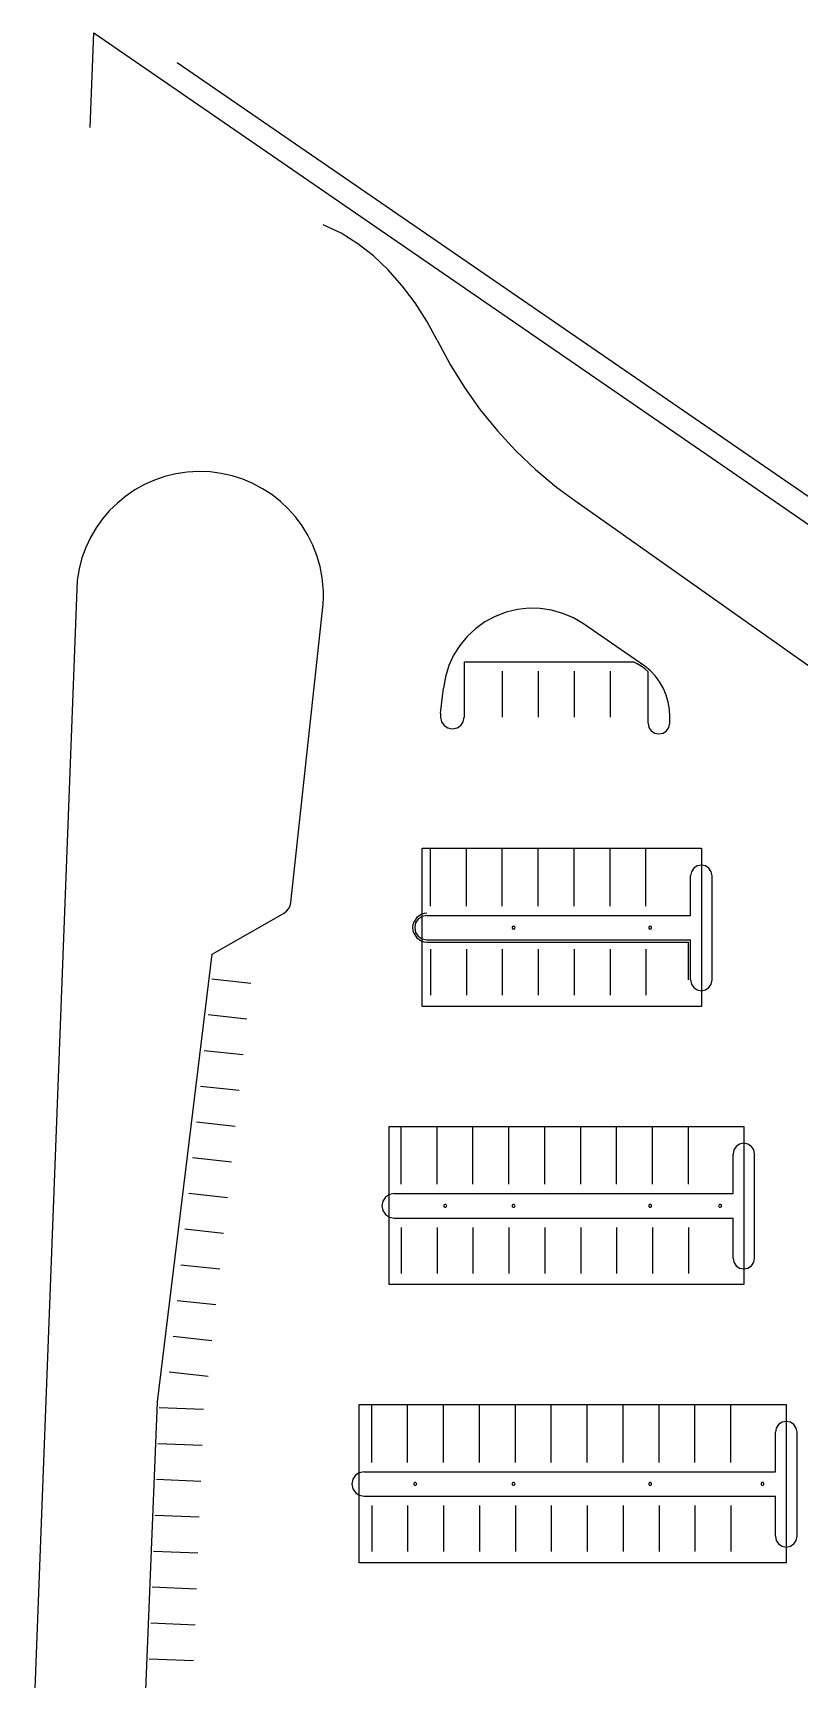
# Model space of a CAD drawing. Header units: metres. Extents: x 2 to 323, y -2 to 254.
# Drawn here: x 2 to 55.3, y 139.5 to 254 of the extents above; entities that cross this region are included whole.
import ezdxf

# ---------------------------------------------------------------- set-up
doc = ezdxf.new("R2010")
doc.units = ezdxf.units.M
for name, color, linetype in [('0-PROYECCIONES', 7, 'Continuous'), ('0-VISTA-005', 7, 'Continuous'), ('0-VISTA-015', 7, 'Continuous'), ('00', 7, 'Continuous')]:
    doc.layers.add(name, color=color, linetype=linetype)

msp = doc.modelspace()

# ---------------------------------------------------------------- linework, layer by layer
at = {"layer": '0-PROYECCIONES'}
for points in [[(29.052, 186.279), (29.052, 197.279), (48.487, 197.279), (48.487, 186.279), (29.052, 186.279)], [(26.767, 166.93), (26.767, 177.93), (51.441, 177.93), (51.441, 166.93), (26.767, 166.93)], [(24.676, 147.58), (24.676, 158.58), (54.396, 158.58), (54.396, 147.58), (24.676, 147.58)]]:
    msp.add_lwpolyline(points, close=True, dxfattribs=at)
at = {"layer": '0-VISTA-005'}
for p, q in [((12.002, 251.951), (89.395, 198.749)), ((80.451, 192.632), (39.589, 221.519)), ((5.037, 215.94), (1.959, 135.559)), ((19.91, 193.515), (22.157, 214.258)), ((44.552, 209.951), (40.282, 212.887)), ((31.982, 210.258), (43.751, 210.258)), ((31.982, 210.258), (31.982, 206.408)), ((34.632, 209.608), (34.632, 206.408)), ((37.132, 209.608), (37.132, 206.408)), ((39.632, 209.608), (39.632, 206.408)), ((42.132, 209.608), (42.132, 206.408)), ((44.782, 205.982), (44.782, 209.567)), ((30.34, 206.684), (30.527, 208.41)), ((30.336, 206.603), (30.336, 206.408)), ((46.282, 205.982), (46.282, 206.432)), ((29.632, 193.259), (29.632, 197.259)), ((29.632, 193.259), (29.632, 197.259)), ((32.132, 193.259), (32.132, 197.259)), ((32.132, 193.259), (32.132, 197.259)), ((34.632, 193.259), (34.632, 197.259)), ((34.632, 193.259), (34.632, 197.259)), ((37.132, 193.259), (37.132, 197.259)), ((37.132, 193.259), (37.132, 197.259)), ((39.632, 193.259), (39.632, 197.259)), ((39.632, 193.259), (39.632, 197.259)), ((42.132, 193.259), (42.132, 197.259)), ((42.132, 193.259), (42.132, 197.259)), ((44.632, 193.259), (44.632, 197.259)), ((44.632, 193.259), (44.632, 197.259)), ((47.737, 192.609), (47.737, 195.359)), ((47.737, 192.609), (47.737, 195.359)), ((49.237, 188.118), (49.237, 195.359)), ((49.237, 188.118), (49.237, 195.359)), ((14.44, 189.907), (19.412, 192.755)), ((29.384, 192.609), (47.737, 192.609)), ((29.384, 190.909), (47.737, 190.909)), ((29.384, 190.759), (47.587, 190.759)), ((29.632, 190.259), (29.632, 187.058)), ((29.632, 190.259), (29.632, 187.058)), ((32.132, 190.259), (32.132, 187.058)), ((32.132, 190.259), (32.132, 187.058)), ((34.632, 190.259), (34.632, 187.058)), ((34.632, 190.259), (34.632, 187.058)), ((37.132, 190.259), (37.132, 187.058)), ((37.132, 190.259), (37.132, 187.058)), ((39.632, 190.259), (39.632, 187.058)), ((39.632, 190.259), (39.632, 187.058)), ((42.132, 190.259), (42.132, 187.058)), ((42.132, 190.259), (42.132, 187.058)), ((44.632, 190.259), (44.632, 187.058)), ((44.632, 190.259), (44.632, 187.058)), ((47.587, 188.118), (47.587, 190.759)), ((47.737, 188.118), (47.737, 190.909)), ((47.737, 188.118), (47.737, 190.909)), ((10.622, 158.769), (14.44, 189.907)), ((14.424, 188.194), (17.124, 187.9)), ((14.154, 185.709), (16.854, 185.415)), ((13.883, 183.223), (16.583, 182.929)), ((13.613, 180.738), (16.313, 180.444)), ((13.342, 178.253), (16.042, 177.959)), ((27.587, 173.909), (27.587, 177.909)), ((27.587, 173.909), (27.587, 177.909)), ((30.087, 173.909), (30.087, 177.909)), ((30.087, 173.909), (30.087, 177.909)), ((32.587, 173.909), (32.587, 177.909)), ((32.587, 173.909), (32.587, 177.909)), ((35.087, 173.909), (35.087, 177.909)), ((35.087, 173.909), (35.087, 177.909)), ((37.587, 173.909), (37.587, 177.909)), ((37.587, 173.909), (37.587, 177.909)), ((40.087, 173.909), (40.087, 177.909)), ((40.087, 173.909), (40.087, 177.909)), ((42.587, 173.909), (42.587, 177.909)), ((42.587, 173.909), (42.587, 177.909)), ((45.087, 173.909), (45.087, 177.909)), ((45.087, 173.909), (45.087, 177.909)), ((47.587, 173.909), (47.587, 177.909)), ((47.587, 173.909), (47.587, 177.909)), ((13.072, 175.767), (15.772, 175.473)), ((50.691, 173.259), (50.691, 176.009)), ((50.691, 173.259), (50.691, 176.009)), ((52.191, 168.769), (52.191, 176.009)), ((52.191, 168.769), (52.191, 176.009)), ((12.801, 173.282), (15.501, 172.988)), ((27.1, 173.259), (50.691, 173.259)), ((27.587, 173.259), (50.691, 173.259)), ((12.531, 170.797), (15.23, 170.503)), ((27.1, 171.559), (50.691, 171.559)), ((27.1, 171.559), (50.691, 171.559)), ((27.587, 170.909), (27.587, 167.709)), ((30.087, 170.909), (30.087, 167.709)), ((30.087, 170.909), (30.087, 167.709)), ((32.587, 170.909), (32.587, 167.709)), ((32.587, 170.909), (32.587, 167.709)), ((35.087, 170.909), (35.087, 167.709)), ((35.087, 170.909), (35.087, 167.709)), ((37.587, 170.909), (37.587, 167.709)), ((37.587, 170.909), (37.587, 167.709)), ((40.087, 170.909), (40.087, 167.709)), ((40.087, 170.909), (40.087, 167.709)), ((42.587, 170.909), (42.587, 167.709)), ((42.587, 170.909), (42.587, 167.709)), ((45.087, 170.909), (45.087, 167.709)), ((45.087, 170.909), (45.087, 167.709)), ((47.587, 170.909), (47.587, 167.709)), ((47.587, 170.909), (47.587, 167.709)), ((50.691, 168.769), (50.691, 171.559)), ((50.691, 168.769), (50.691, 171.559)), ((12.26, 168.311), (14.96, 168.017)), ((11.989, 165.826), (14.689, 165.532)), ((11.719, 163.341), (14.419, 163.047)), ((11.448, 160.855), (14.148, 160.561)), ((9.489, 130.425), (10.621, 158.757)), ((10.756, 158.381), (13.842, 158.258)), ((25.541, 154.56), (25.541, 158.56)), ((28.041, 154.56), (28.041, 158.56)), ((30.541, 154.56), (30.541, 158.56)), ((33.041, 154.56), (33.041, 158.56)), ((35.541, 154.56), (35.541, 158.56)), ((38.041, 154.56), (38.041, 158.56)), ((40.541, 154.56), (40.541, 158.56)), ((43.041, 154.56), (43.041, 158.56)), ((45.541, 154.56), (45.541, 158.56)), ((48.041, 154.56), (48.041, 158.56)), ((50.541, 154.56), (50.541, 158.56)), ((10.657, 155.883), (13.742, 155.76)), ((53.646, 153.91), (53.646, 156.66)), ((55.146, 149.419), (55.146, 156.66)), ((25.008, 153.91), (53.646, 153.91)), ((10.557, 153.385), (13.642, 153.262)), ((25.008, 152.21), (53.646, 152.21)), ((25.541, 151.56), (25.541, 148.359)), ((28.041, 151.56), (28.041, 148.359)), ((30.541, 151.56), (30.541, 148.359)), ((33.041, 151.56), (33.041, 148.359)), ((35.541, 151.56), (35.541, 148.359)), ((38.041, 151.56), (38.041, 148.359)), ((40.541, 151.56), (40.541, 148.359)), ((43.041, 151.56), (43.041, 148.359)), ((45.541, 151.56), (45.541, 148.359)), ((48.041, 151.56), (48.041, 148.359)), ((50.541, 151.56), (50.541, 148.359)), ((53.646, 149.419), (53.646, 152.21)), ((10.457, 150.887), (13.542, 150.764)), ((10.357, 148.389), (13.442, 148.266)), ((10.257, 145.891), (13.343, 145.768)), ((10.157, 143.393), (13.243, 143.27)), ((10.058, 140.895), (13.143, 140.772))]:
    msp.add_line(p, q, dxfattribs=at)
for points in [[(5.941, 247.434), (6.192, 254.003), (88.489, 197.43)], [(26.674, 237.543), (25.675, 238.497), (24.585, 239.339), (23.413, 240.062), (22.168, 240.66)], [(26.674, 237.543), (25.675, 238.497), (24.585, 239.339), (23.413, 240.062), (22.168, 240.66)], [(30.09, 232.637), (29.373, 233.956), (28.563, 235.216), (27.662, 236.413), (26.674, 237.543)], [(30.09, 232.637), (29.373, 233.956), (28.563, 235.216), (27.662, 236.413), (26.674, 237.543)], [(30.097, 232.623), (30.996, 230.945), (31.997, 229.333), (33.096, 227.791), (34.29, 226.323), (35.574, 224.933), (36.945, 223.627), (38.399, 222.407), (39.933, 221.279)], [(30.097, 232.623), (30.996, 230.945), (31.997, 229.333), (33.096, 227.791), (34.29, 226.323), (35.574, 224.933), (36.945, 223.627), (38.399, 222.407), (39.933, 221.279)], [(22.094, 216.1), (21.944, 216.888), (21.727, 217.646), (21.444, 218.373), (21.1, 219.064), (20.698, 219.716), (20.242, 220.328), (19.736, 220.895), (19.182, 221.414), (18.585, 221.883), (17.949, 222.298), (17.275, 222.657), (16.569, 222.956), (15.834, 223.191), (15.074, 223.361), (14.291, 223.462), (13.49, 223.491), (12.689, 223.446), (11.909, 223.329), (11.151, 223.144), (10.421, 222.894), (9.721, 222.581), (9.056, 222.209), (8.427, 221.781), (7.84, 221.3), (7.297, 220.77), (6.802, 220.193), (6.358, 219.572), (5.97, 218.911), (5.64, 218.213), (5.372, 217.481), (5.169, 216.719), (5.036, 215.928)], [(22.156, 214.253), (22.178, 214.716), (22.175, 215.178), (22.147, 215.64), (22.094, 216.1)], [(40.282, 212.887), (39.579, 213.305), (38.837, 213.625), (38.067, 213.845), (37.278, 213.964), (36.48, 213.981), (35.683, 213.897), (34.898, 213.709), (34.134, 213.417), (33.414, 213.028), (32.76, 212.555), (32.176, 212.006), (31.67, 211.389), (31.245, 210.713), (30.91, 209.986), (30.668, 209.215), (30.527, 208.41)], [(44.782, 209.567), (44.545, 209.768), (44.293, 209.951), (44.028, 210.115), (43.751, 210.258)], [(46.282, 206.432), (46.26, 206.947), (46.177, 207.449), (46.037, 207.935), (45.841, 208.4), (45.593, 208.839), (45.293, 209.247), (44.946, 209.62), (44.552, 209.951)], [(30.34, 206.684), (30.339, 206.663), (30.337, 206.643), (30.336, 206.623), (30.336, 206.603)], [(30.336, 206.408), (30.401, 206.087), (30.577, 205.826), (30.839, 205.649), (31.159, 205.584), (31.48, 205.649), (31.741, 205.826), (31.918, 206.087), (31.982, 206.408)], [(44.782, 205.982), (44.841, 205.69), (45.002, 205.452), (45.24, 205.291), (45.532, 205.232), (45.824, 205.291), (46.063, 205.452), (46.223, 205.69), (46.282, 205.982)], [(49.237, 195.359), (49.178, 195.651), (49.017, 195.889), (48.779, 196.05), (48.487, 196.109), (48.195, 196.05), (47.956, 195.889), (47.796, 195.651), (47.737, 195.359)], [(49.237, 195.359), (49.178, 195.651), (49.017, 195.889), (48.779, 196.05), (48.487, 196.109), (48.195, 196.05), (47.956, 195.889), (47.796, 195.651), (47.737, 195.359)], [(19.412, 192.755), (19.603, 192.896), (19.752, 193.075), (19.857, 193.284), (19.91, 193.515)], [(29.384, 192.759), (29.183, 192.739), (28.995, 192.68), (28.677, 192.466), (28.463, 192.148), (28.404, 191.96), (28.384, 191.759), (28.404, 191.557), (28.463, 191.37), (28.677, 191.052), (28.995, 190.837), (29.183, 190.779), (29.384, 190.759)], [(29.384, 192.609), (29.053, 192.542), (28.783, 192.36), (28.601, 192.09), (28.534, 191.759), (28.601, 191.428), (28.783, 191.158), (29.053, 190.976), (29.384, 190.909)], [(29.384, 192.609), (29.053, 192.542), (28.783, 192.36), (28.601, 192.09), (28.534, 191.759), (28.601, 191.428), (28.783, 191.158), (29.053, 190.976), (29.384, 190.909)], [(47.737, 188.118), (47.796, 187.826), (47.956, 187.588), (48.195, 187.427), (48.487, 187.368), (48.779, 187.427), (49.017, 187.588), (49.178, 187.826), (49.237, 188.118)], [(47.737, 188.118), (47.796, 187.826), (47.956, 187.588), (48.195, 187.427), (48.487, 187.368), (48.779, 187.427), (49.017, 187.588), (49.178, 187.826), (49.237, 188.118)], [(52.191, 176.009), (52.132, 176.301), (51.972, 176.54), (51.733, 176.7), (51.441, 176.759), (51.149, 176.7), (50.911, 176.54), (50.75, 176.301), (50.691, 176.009)], [(52.191, 176.009), (52.132, 176.301), (51.972, 176.54), (51.733, 176.7), (51.441, 176.759), (51.149, 176.7), (50.911, 176.54), (50.75, 176.301), (50.691, 176.009)], [(27.1, 173.259), (26.769, 173.193), (26.499, 173.01), (26.316, 172.74), (26.25, 172.409), (26.316, 172.079), (26.499, 171.808), (26.769, 171.626), (27.1, 171.559)], [(27.1, 173.259), (26.769, 173.193), (26.499, 173.01), (26.316, 172.74), (26.25, 172.409), (26.316, 172.079), (26.499, 171.808), (26.769, 171.626), (27.1, 171.559)], [(50.691, 168.769), (50.75, 168.477), (50.911, 168.238), (51.149, 168.078), (51.441, 168.019), (51.733, 168.078), (51.972, 168.238), (52.132, 168.477), (52.191, 168.769)], [(50.691, 168.769), (50.75, 168.477), (50.911, 168.238), (51.149, 168.078), (51.441, 168.019), (51.733, 168.078), (51.972, 168.238), (52.132, 168.477), (52.191, 168.769)], [(55.146, 156.66), (55.087, 156.952), (54.926, 157.19), (54.688, 157.351), (54.396, 157.41), (54.104, 157.351), (53.865, 157.19), (53.705, 156.952), (53.646, 156.66)], [(25.008, 153.91), (24.677, 153.843), (24.407, 153.661), (24.225, 153.391), (24.158, 153.06), (24.225, 152.729), (24.407, 152.459), (24.677, 152.277), (25.008, 152.21)], [(53.646, 149.419), (53.705, 149.127), (53.865, 148.889), (54.104, 148.728), (54.396, 148.669), (54.688, 148.728), (54.926, 148.889), (55.087, 149.127), (55.146, 149.419)]]:
    msp.add_lwpolyline(points, dxfattribs=at)
at = {"layer": '0-VISTA-015'}
for points in [[(35.516, 191.759), (35.508, 191.798), (35.486, 191.83), (35.455, 191.851), (35.416, 191.859), (35.377, 191.851), (35.345, 191.83), (35.323, 191.798), (35.316, 191.759), (35.323, 191.72), (35.345, 191.688), (35.377, 191.667), (35.416, 191.659), (35.455, 191.667), (35.486, 191.688), (35.508, 191.72), (35.516, 191.759)], [(35.516, 191.759), (35.508, 191.798), (35.486, 191.83), (35.455, 191.851), (35.416, 191.859), (35.377, 191.851), (35.345, 191.83), (35.323, 191.798), (35.316, 191.759), (35.323, 191.72), (35.345, 191.688), (35.377, 191.667), (35.416, 191.659), (35.455, 191.667), (35.486, 191.688), (35.508, 191.72), (35.516, 191.759)], [(45.026, 191.759), (45.018, 191.798), (44.996, 191.83), (44.965, 191.851), (44.926, 191.859), (44.887, 191.851), (44.855, 191.83), (44.833, 191.798), (44.826, 191.759), (44.833, 191.72), (44.855, 191.688), (44.887, 191.667), (44.926, 191.659), (44.965, 191.667), (44.996, 191.688), (45.018, 191.72), (45.026, 191.759)], [(45.026, 191.759), (45.018, 191.798), (44.996, 191.83), (44.965, 191.851), (44.926, 191.859), (44.887, 191.851), (44.855, 191.83), (44.833, 191.798), (44.826, 191.759), (44.833, 191.72), (44.855, 191.688), (44.887, 191.667), (44.926, 191.659), (44.965, 191.667), (44.996, 191.688), (45.018, 191.72), (45.026, 191.759)], [(30.764, 172.409), (30.756, 172.448), (30.735, 172.48), (30.703, 172.502), (30.664, 172.509), (30.625, 172.502), (30.593, 172.48), (30.572, 172.448), (30.564, 172.409), (30.572, 172.37), (30.593, 172.339), (30.625, 172.317), (30.664, 172.309), (30.703, 172.317), (30.735, 172.339), (30.756, 172.37), (30.764, 172.409)], [(30.764, 172.409), (30.756, 172.448), (30.735, 172.48), (30.703, 172.502), (30.664, 172.509), (30.625, 172.502), (30.593, 172.48), (30.572, 172.448), (30.564, 172.409), (30.572, 172.37), (30.593, 172.339), (30.625, 172.317), (30.664, 172.309), (30.703, 172.317), (30.735, 172.339), (30.756, 172.37), (30.764, 172.409)], [(35.516, 172.409), (35.508, 172.448), (35.486, 172.48), (35.455, 172.502), (35.416, 172.509), (35.377, 172.502), (35.345, 172.48), (35.323, 172.448), (35.316, 172.409), (35.323, 172.37), (35.345, 172.339), (35.377, 172.317), (35.416, 172.309), (35.455, 172.317), (35.486, 172.339), (35.508, 172.37), (35.516, 172.409)], [(35.516, 172.409), (35.508, 172.448), (35.486, 172.48), (35.455, 172.502), (35.416, 172.509), (35.377, 172.502), (35.345, 172.48), (35.323, 172.448), (35.316, 172.409), (35.323, 172.37), (35.345, 172.339), (35.377, 172.317), (35.416, 172.309), (35.455, 172.317), (35.486, 172.339), (35.508, 172.37), (35.516, 172.409)], [(45.026, 172.409), (45.018, 172.448), (44.996, 172.48), (44.965, 172.502), (44.926, 172.509), (44.887, 172.502), (44.855, 172.48), (44.833, 172.448), (44.826, 172.409), (44.833, 172.37), (44.855, 172.339), (44.887, 172.317), (44.926, 172.309), (44.965, 172.317), (44.996, 172.339), (45.018, 172.37), (45.026, 172.409)], [(45.026, 172.409), (45.018, 172.448), (44.996, 172.48), (44.965, 172.502), (44.926, 172.509), (44.887, 172.502), (44.855, 172.48), (44.833, 172.448), (44.826, 172.409), (44.833, 172.37), (44.855, 172.339), (44.887, 172.317), (44.926, 172.309), (44.965, 172.317), (44.996, 172.339), (45.018, 172.37), (45.026, 172.409)], [(49.891, 172.409), (49.883, 172.448), (49.862, 172.48), (49.83, 172.502), (49.791, 172.509), (49.752, 172.502), (49.72, 172.48), (49.699, 172.448), (49.691, 172.409), (49.699, 172.37), (49.72, 172.339), (49.752, 172.317), (49.791, 172.309), (49.83, 172.317), (49.862, 172.339), (49.883, 172.37), (49.891, 172.409)], [(49.891, 172.409), (49.883, 172.448), (49.862, 172.48), (49.83, 172.502), (49.791, 172.509), (49.752, 172.502), (49.72, 172.48), (49.699, 172.448), (49.691, 172.409), (49.699, 172.37), (49.72, 172.339), (49.752, 172.317), (49.791, 172.309), (49.83, 172.317), (49.862, 172.339), (49.883, 172.37), (49.891, 172.409)], [(28.673, 153.06), (28.665, 153.099), (28.643, 153.131), (28.612, 153.152), (28.573, 153.16), (28.534, 153.152), (28.502, 153.131), (28.481, 153.099), (28.473, 153.06), (28.481, 153.021), (28.502, 152.989), (28.534, 152.968), (28.573, 152.96), (28.612, 152.968), (28.643, 152.989), (28.665, 153.021), (28.673, 153.06)], [(28.673, 153.06), (28.665, 153.099), (28.643, 153.131), (28.612, 153.152), (28.573, 153.16), (28.534, 153.152), (28.502, 153.131), (28.481, 153.099), (28.473, 153.06), (28.481, 153.021), (28.502, 152.989), (28.534, 152.968), (28.573, 152.96), (28.612, 152.968), (28.643, 152.989), (28.665, 153.021), (28.673, 153.06)], [(35.516, 153.06), (35.508, 153.099), (35.486, 153.131), (35.455, 153.152), (35.416, 153.16), (35.377, 153.152), (35.345, 153.131), (35.323, 153.099), (35.316, 153.06), (35.323, 153.021), (35.345, 152.989), (35.377, 152.968), (35.416, 152.96), (35.455, 152.968), (35.486, 152.989), (35.508, 153.021), (35.516, 153.06)], [(35.516, 153.06), (35.508, 153.099), (35.486, 153.131), (35.455, 153.152), (35.416, 153.16), (35.377, 153.152), (35.345, 153.131), (35.323, 153.099), (35.316, 153.06), (35.323, 153.021), (35.345, 152.989), (35.377, 152.968), (35.416, 152.96), (35.455, 152.968), (35.486, 152.989), (35.508, 153.021), (35.516, 153.06)], [(45.026, 153.06), (45.018, 153.099), (44.996, 153.131), (44.965, 153.152), (44.926, 153.16), (44.887, 153.152), (44.855, 153.131), (44.833, 153.099), (44.826, 153.06), (44.833, 153.021), (44.855, 152.989), (44.887, 152.968), (44.926, 152.96), (44.965, 152.968), (44.996, 152.989), (45.018, 153.021), (45.026, 153.06)], [(45.026, 153.06), (45.018, 153.099), (44.996, 153.131), (44.965, 153.152), (44.926, 153.16), (44.887, 153.152), (44.855, 153.131), (44.833, 153.099), (44.826, 153.06), (44.833, 153.021), (44.855, 152.989), (44.887, 152.968), (44.926, 152.96), (44.965, 152.968), (44.996, 152.989), (45.018, 153.021), (45.026, 153.06)], [(52.846, 153.06), (52.838, 153.099), (52.816, 153.131), (52.785, 153.152), (52.746, 153.16), (52.707, 153.152), (52.675, 153.131), (52.653, 153.099), (52.646, 153.06), (52.653, 153.021), (52.675, 152.989), (52.707, 152.968), (52.746, 152.96), (52.785, 152.968), (52.816, 152.989), (52.838, 153.021), (52.846, 153.06)], [(52.846, 153.06), (52.838, 153.099), (52.816, 153.131), (52.785, 153.152), (52.746, 153.16), (52.707, 153.152), (52.675, 153.131), (52.653, 153.099), (52.646, 153.06), (52.653, 153.021), (52.675, 152.989), (52.707, 152.968), (52.746, 152.96), (52.785, 152.968), (52.816, 152.989), (52.838, 153.021), (52.846, 153.06)]]:
    msp.add_lwpolyline(points, close=True, dxfattribs=at)
at = {"layer": '00'}
msp.add_line((27.587, 170.909), (27.587, 167.709), dxfattribs=at)
msp.add_line((27.587, 170.909), (27.587, 167.709), dxfattribs=at)

doc.saveas('drawing.dxf')
